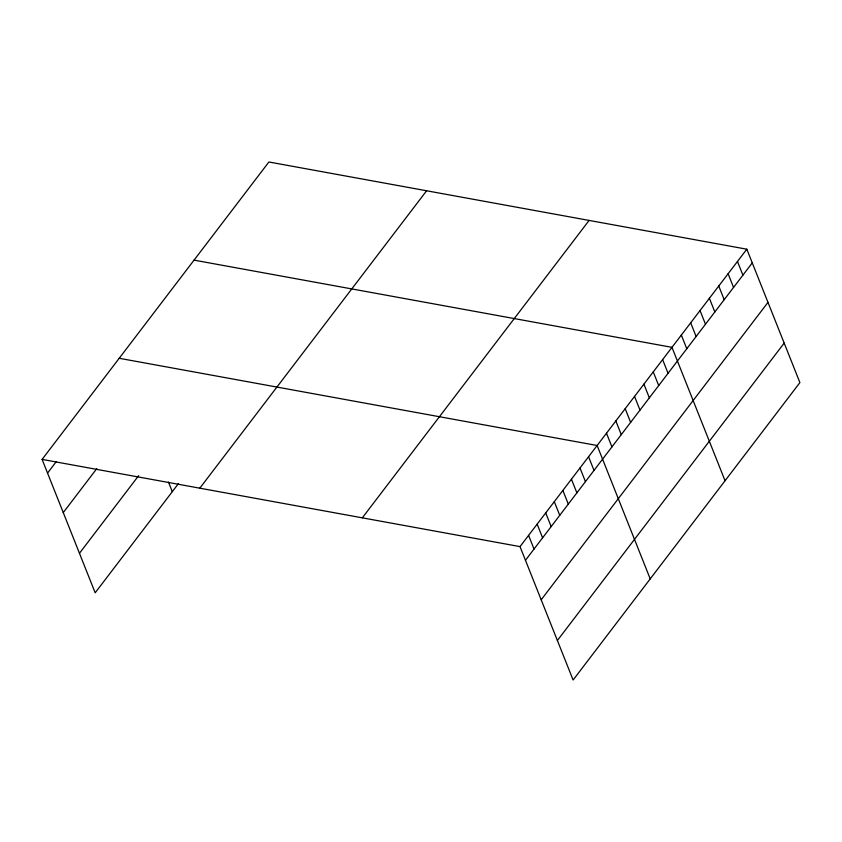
<?xml version="1.0" encoding="UTF-8"?>
<svg xmlns="http://www.w3.org/2000/svg" width="842" height="842" viewBox="0 0 842 842"><rect width="100%" height="100%" fill="white"/><g stroke="black" fill="none" stroke-linecap="round" stroke-linejoin="round"><path stroke-width="1.26" d="M42.1 459.406L268.893 161.99L746.822 249.2L799.9 382.594L573.107 680.01L520.019 546.616L42.1 459.406L95.178 592.8L178.525 483.497M47.541 473.078L56.109 461.848M63.266 512.589L96.756 468.668M79.464 553.289L138.656 475.656M199.817 488.181L426.61 190.776M362.313 517.841L589.105 220.425M520.019 546.616L746.822 249.2M525.461 560.288L752.264 262.883M541.185 599.799L767.978 302.383M557.383 640.499L784.176 343.094M194.049 260.136L671.979 347.346L725.057 480.74M119.206 358.282L597.136 445.502L650.213 578.886M737.466 261.473L742.907 275.145M728.109 273.745L733.55 287.417M718.752 286.006L724.194 299.689M709.396 298.278L714.837 311.95M700.039 310.551L705.48 324.223M690.682 322.812L696.123 336.484M681.336 335.084L686.777 348.756M662.622 359.618L668.064 373.29M653.266 371.89L658.707 385.562M643.909 384.152L649.35 397.834M634.552 396.424L639.994 410.096M625.196 408.696L630.637 422.368M615.839 420.958L621.28 434.64M606.493 433.23L611.934 446.902M588.569 456.732L594.01 470.404M580.001 467.973L585.443 481.645M571.434 479.203L576.875 492.875M562.866 490.444L568.308 504.116M554.299 501.674L559.741 515.346M545.721 512.915L551.173 526.587M537.154 524.145L542.595 537.817M528.587 535.386L534.028 549.058M168.484 482.098L172.294 491.675"/></g></svg>
